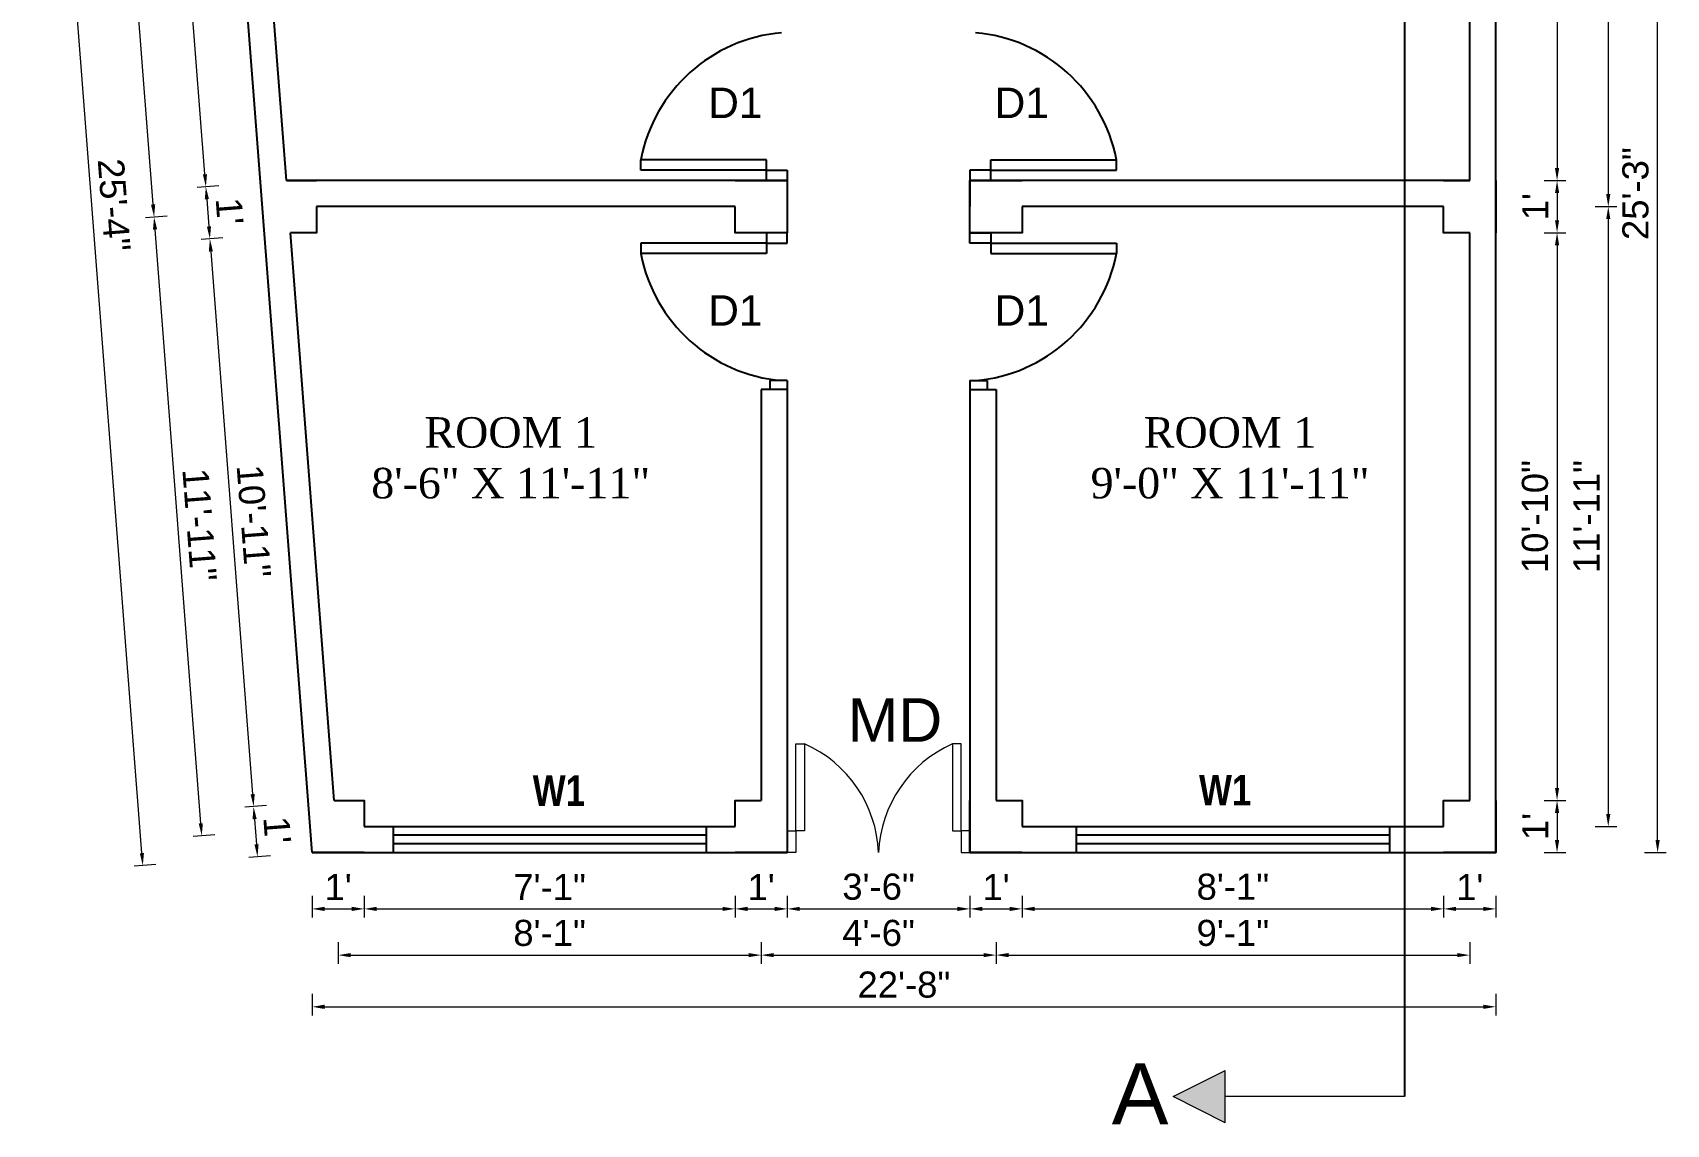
# Model space of a CAD drawing. Header units: inches. Extents: x 100101 to 119806, y -2288 to 8641.
# Drawn here: x 113789.4 to 114164.9, y 3883.1 to 4134.1 of the extents above; entities that cross this region are included whole.
import ezdxf

# ---------------------------------------------------------------- set-up
doc = ezdxf.new("R2010")
doc.units = ezdxf.units.IN
doc.header["$LTSCALE"] = 0.5
doc.header["$MEASUREMENT"] = 0
doc.header["$PDMODE"] = 66
doc.layers.add('DIMENSION', color=5, linetype='Continuous')
for name, color, linetype, lineweight in [('steps', 253, 'Continuous', 20), ('Toilet', 7, 'Continuous', 25), ('truss', 1, 'Continuous', 25)]:
    doc.layers.add(name, color=color, linetype=linetype, lineweight=lineweight)
doc.styles.add('Lettring Text', font='arial.ttf')
doc.styles.get("Standard").update_dxf_attribs({"font": 'arial.ttf'})
doc.dimstyles.new('Copy of Standard', dxfattribs={"dimtxt": 6, "dimasz": 2.875, "dimexe": 2, "dimexo": 4, "dimgap": 2, "dimtad": 1, "dimdec": 0, "dimrnd": 1, "dimzin": 0, "dimdsep": 46, "dimlunit": 4, "dimtxsty": 'Lettring Text', "dimcen": 0.1, "dimclrd": 7, "dimclre": 7, "dimclrt": 7, "dimazin": 0, "dimtfac": 0.645, "dimtdec": 0, "dimtmove": 1, "dimatfit": 0, "dimfxl": 3, "dimfxlon": 1, "dimtfillclr": 256, "dimtolj": 1, "dimtzin": 0, "dimlwd": -1, "dimlwe": -1, "dimarcsym": 2})

# ---------------------------------------------------------------- blocks, each defined once
blk = doc.blocks.new('*D841')
at = {"layer": 'Defpoints', "color": 0, "transparency": 16777216}
for p in [(114125.75, 4236.55), (114125.75, 4100.05), (114139.83, 4100.05)]:
    blk.add_point(p, dxfattribs=at)
at = {"layer": 'steps', "color": 7, "transparency": 16777216}
for p, q in [((114136.83, 4236.55), (114141.83, 4236.55)), ((114139.83, 4233.68), (114139.83, 4102.93)), ((114136.83, 4100.05), (114141.83, 4100.05))]:
    blk.add_line(p, q, dxfattribs=at)
for points in [[(114139.35, 4233.68), (114140.31, 4233.68), (114139.83, 4236.55)], [(114139.35, 4102.93), (114140.31, 4102.93), (114139.83, 4100.05)]]:
    blk.add_solid(points, dxfattribs=at)
at = {"layer": 'steps', "color": 7, "transparency": 16777216, "insert": (114134.82, 4168.3), "char_height": 6, "attachment_point": 5, "rotation": 90, "style": 'Lettring Text'}
blk.add_mtext('\\A1;11\'-4"', dxfattribs=at)
blk = doc.blocks.new('*D842')
at = {"layer": 'Defpoints', "color": 0, "transparency": 16777216}
for p in [(114125.75, 4100.05), (114119.75, 4088.05), (114139.83, 4088.05)]:
    blk.add_point(p, dxfattribs=at)
at = {"layer": 'steps', "color": 7, "transparency": 16777216}
for p, q in [((114136.83, 4100.05), (114141.83, 4100.05)), ((114139.83, 4097.18), (114139.83, 4090.93)), ((114136.83, 4088.05), (114141.83, 4088.05))]:
    blk.add_line(p, q, dxfattribs=at)
for points in [[(114139.35, 4097.18), (114140.31, 4097.18), (114139.83, 4100.05)], [(114139.35, 4090.93), (114140.31, 4090.93), (114139.83, 4088.05)]]:
    blk.add_solid(points, dxfattribs=at)
at = {"layer": 'steps', "color": 7, "transparency": 16777216, "insert": (114134.82, 4094.05), "char_height": 6, "attachment_point": 5, "rotation": 90, "style": 'Lettring Text'}
blk.add_mtext("\\A1;1'", dxfattribs=at)
blk = doc.blocks.new('*D843')
at = {"layer": 'Defpoints', "color": 0, "transparency": 16777216}
for p in [(114119.75, 4088.05), (114125.75, 3957.55), (114139.83, 3957.55)]:
    blk.add_point(p, dxfattribs=at)
at = {"layer": 'steps', "color": 7, "transparency": 16777216}
for p, q in [((114136.83, 4088.05), (114141.83, 4088.05)), ((114139.83, 4085.18), (114139.83, 3960.43)), ((114136.83, 3957.55), (114141.83, 3957.55))]:
    blk.add_line(p, q, dxfattribs=at)
for points in [[(114139.35, 4085.18), (114140.31, 4085.18), (114139.83, 4088.05)], [(114139.35, 3960.43), (114140.31, 3960.43), (114139.83, 3957.55)]]:
    blk.add_solid(points, dxfattribs=at)
at = {"layer": 'steps', "color": 7, "transparency": 16777216, "insert": (114134.77, 4022.8), "char_height": 6, "attachment_point": 5, "rotation": 90, "style": 'Lettring Text'}
blk.add_mtext('\\A1;10\'-10"', dxfattribs=at)
blk = doc.blocks.new('*D844')
at = {"layer": 'Defpoints', "color": 0, "transparency": 16777216}
for p in [(114125.75, 3957.55), (114125.75, 3945.55), (114139.83, 3945.55)]:
    blk.add_point(p, dxfattribs=at)
at = {"layer": 'steps', "color": 7, "transparency": 16777216}
for p, q in [((114136.83, 3957.55), (114141.83, 3957.55)), ((114139.83, 3954.68), (114139.83, 3948.43)), ((114136.83, 3945.55), (114141.83, 3945.55))]:
    blk.add_line(p, q, dxfattribs=at)
for points in [[(114139.35, 3954.68), (114140.31, 3954.68), (114139.83, 3957.55)], [(114139.35, 3948.43), (114140.31, 3948.43), (114139.83, 3945.55)]]:
    blk.add_solid(points, dxfattribs=at)
at = {"layer": 'steps', "color": 7, "transparency": 16777216, "insert": (114134.82, 3951.55), "char_height": 6, "attachment_point": 5, "rotation": 90, "style": 'Lettring Text'}
blk.add_mtext("\\A1;1'", dxfattribs=at)
blk = doc.blocks.new('*D845')
at = {"layer": 'Defpoints', "color": 0, "transparency": 16777216}
for p in [(114139.83, 4242.55), (114139.83, 4094.05), (114151.6, 4094.05)]:
    blk.add_point(p, dxfattribs=at)
at = {"layer": 'steps', "color": 7, "transparency": 16777216}
for p, q in [((114148.6, 4242.55), (114153.6, 4242.55)), ((114151.6, 4239.68), (114151.6, 4096.93)), ((114148.6, 4094.05), (114153.6, 4094.05))]:
    blk.add_line(p, q, dxfattribs=at)
for points in [[(114151.12, 4239.68), (114152.08, 4239.68), (114151.6, 4242.55)], [(114151.12, 4096.93), (114152.08, 4096.93), (114151.6, 4094.05)]]:
    blk.add_solid(points, dxfattribs=at)
at = {"layer": 'steps', "color": 7, "transparency": 16777216, "insert": (114146.59, 4168.3), "char_height": 6, "attachment_point": 5, "rotation": 90, "style": 'Lettring Text'}
blk.add_mtext('\\A1;12\'-4"', dxfattribs=at)
blk = doc.blocks.new('*D846')
at = {"layer": 'Defpoints', "color": 0, "transparency": 16777216}
for p in [(114139.83, 4094.05), (114139.83, 3951.55), (114151.6, 3951.55)]:
    blk.add_point(p, dxfattribs=at)
at = {"layer": 'steps', "color": 7, "transparency": 16777216}
for p, q in [((114148.6, 4094.05), (114153.6, 4094.05)), ((114151.6, 4091.18), (114151.6, 3954.43)), ((114148.6, 3951.55), (114153.6, 3951.55))]:
    blk.add_line(p, q, dxfattribs=at)
for points in [[(114151.12, 4091.18), (114152.08, 4091.18), (114151.6, 4094.05)], [(114151.12, 3954.43), (114152.08, 3954.43), (114151.6, 3951.55)]]:
    blk.add_solid(points, dxfattribs=at)
at = {"layer": 'steps', "color": 7, "transparency": 16777216, "insert": (114146.59, 4022.8), "char_height": 6, "attachment_point": 5, "rotation": 90, "style": 'Lettring Text'}
blk.add_mtext('\\A1;11\'-11"', dxfattribs=at)
blk = doc.blocks.new('*D847')
at = {"layer": 'Defpoints', "color": 0, "transparency": 16777216}
for p in [(114125.75, 4248.55), (114162.95, 4248.55), (114125.75, 3945.55)]:
    blk.add_point(p, dxfattribs=at)
at = {"layer": 'steps', "color": 7, "transparency": 16777216}
for p, q in [((114159.95, 4248.55), (114164.95, 4248.55)), ((114162.95, 3948.43), (114162.95, 4245.68)), ((114159.95, 3945.55), (114164.95, 3945.55))]:
    blk.add_line(p, q, dxfattribs=at)
for points in [[(114162.47, 4245.68), (114163.43, 4245.68), (114162.95, 4248.55)], [(114162.47, 3948.43), (114163.43, 3948.43), (114162.95, 3945.55)]]:
    blk.add_solid(points, dxfattribs=at)
at = {"layer": 'steps', "color": 7, "transparency": 16777216, "insert": (114157.88, 4097.05), "char_height": 6, "attachment_point": 5, "rotation": 90, "style": 'Lettring Text'}
blk.add_mtext('\\A1;25\'-3"', dxfattribs=at)
blk = doc.blocks.new('*D848')
at = {"layer": 'Defpoints', "color": 0, "transparency": 16777216}
for p in [(113853.6, 3945.55), (113865.6, 3945.55), (113865.6, 3932.61)]:
    blk.add_point(p, dxfattribs=at)
at = {"layer": 'steps', "color": 7, "transparency": 16777216}
for p, q in [((113853.6, 3935.61), (113853.6, 3930.61)), ((113856.47, 3932.61), (113862.72, 3932.61)), ((113865.6, 3935.61), (113865.6, 3930.61))]:
    blk.add_line(p, q, dxfattribs=at)
for points in [[(113856.47, 3933.09), (113856.47, 3932.13), (113853.6, 3932.61)], [(113862.72, 3933.09), (113862.72, 3932.13), (113865.6, 3932.61)]]:
    blk.add_solid(points, dxfattribs=at)
at = {"layer": 'steps', "color": 7, "transparency": 16777216, "insert": (113859.6, 3937.62), "char_height": 6, "attachment_point": 5, "style": 'Lettring Text'}
blk.add_mtext("\\A1;1'", dxfattribs=at)
blk = doc.blocks.new('*D849')
at = {"layer": 'Defpoints', "color": 0, "transparency": 16777216}
for p in [(113950.85, 3951.55), (113865.6, 3945.55), (113950.85, 3932.61)]:
    blk.add_point(p, dxfattribs=at)
at = {"layer": 'steps', "color": 7, "transparency": 16777216}
for p, q in [((113865.6, 3935.61), (113865.6, 3930.61)), ((113868.47, 3932.61), (113947.98, 3932.61)), ((113950.85, 3935.61), (113950.85, 3930.61))]:
    blk.add_line(p, q, dxfattribs=at)
for points in [[(113868.47, 3933.09), (113868.47, 3932.13), (113865.6, 3932.61)], [(113947.98, 3933.09), (113947.98, 3932.13), (113950.85, 3932.61)]]:
    blk.add_solid(points, dxfattribs=at)
at = {"layer": 'steps', "color": 7, "transparency": 16777216, "insert": (113908.22, 3937.62), "char_height": 6, "attachment_point": 5, "style": 'Lettring Text'}
blk.add_mtext('\\A1;7\'-1"', dxfattribs=at)
blk = doc.blocks.new('*D850')
at = {"layer": 'Defpoints', "color": 0, "transparency": 16777216}
for p in [(113950.85, 3951.55), (113962.85, 3945.55), (113962.85, 3932.61)]:
    blk.add_point(p, dxfattribs=at)
at = {"layer": 'steps', "color": 7, "transparency": 16777216}
for p, q in [((113950.85, 3935.61), (113950.85, 3930.61)), ((113953.73, 3932.61), (113959.98, 3932.61)), ((113962.85, 3935.61), (113962.85, 3930.61))]:
    blk.add_line(p, q, dxfattribs=at)
for points in [[(113953.73, 3933.09), (113953.73, 3932.13), (113950.85, 3932.61)], [(113959.98, 3933.09), (113959.98, 3932.13), (113962.85, 3932.61)]]:
    blk.add_solid(points, dxfattribs=at)
at = {"layer": 'steps', "color": 7, "transparency": 16777216, "insert": (113956.85, 3937.62), "char_height": 6, "attachment_point": 5, "style": 'Lettring Text'}
blk.add_mtext("\\A1;1'", dxfattribs=at)
blk = doc.blocks.new('*D851')
at = {"layer": 'Defpoints', "color": 0, "transparency": 16777216}
for p in [(113962.85, 3945.55), (114004.85, 3945.55), (114004.85, 3932.61)]:
    blk.add_point(p, dxfattribs=at)
at = {"layer": 'steps', "color": 7, "transparency": 16777216}
for p, q in [((113962.85, 3935.61), (113962.85, 3930.61)), ((113965.73, 3932.61), (114001.98, 3932.61)), ((114004.85, 3935.61), (114004.85, 3930.61))]:
    blk.add_line(p, q, dxfattribs=at)
for points in [[(113965.73, 3933.09), (113965.73, 3932.13), (113962.85, 3932.61)], [(114001.98, 3933.09), (114001.98, 3932.13), (114004.85, 3932.61)]]:
    blk.add_solid(points, dxfattribs=at)
at = {"layer": 'steps', "color": 7, "transparency": 16777216, "insert": (113983.85, 3937.68), "char_height": 6, "attachment_point": 5, "style": 'Lettring Text'}
blk.add_mtext('\\A1;3\'-6"', dxfattribs=at)
blk = doc.blocks.new('*D852')
at = {"layer": 'Defpoints', "color": 0, "transparency": 16777216}
for p in [(114016.85, 3951.55), (114004.85, 3945.55), (114016.85, 3932.61)]:
    blk.add_point(p, dxfattribs=at)
at = {"layer": 'steps', "color": 7, "transparency": 16777216}
for p, q in [((114004.85, 3935.61), (114004.85, 3930.61)), ((114007.73, 3932.61), (114013.98, 3932.61)), ((114016.85, 3935.61), (114016.85, 3930.61))]:
    blk.add_line(p, q, dxfattribs=at)
for points in [[(114007.73, 3933.09), (114007.73, 3932.13), (114004.85, 3932.61)], [(114013.98, 3933.09), (114013.98, 3932.13), (114016.85, 3932.61)]]:
    blk.add_solid(points, dxfattribs=at)
at = {"layer": 'steps', "color": 7, "transparency": 16777216, "insert": (114010.85, 3937.62), "char_height": 6, "attachment_point": 5, "style": 'Lettring Text'}
blk.add_mtext("\\A1;1'", dxfattribs=at)
blk = doc.blocks.new('*D853')
at = {"layer": 'Defpoints', "color": 0, "transparency": 16777216}
for p in [(114016.85, 3951.55), (114113.75, 3951.55), (114113.75, 3932.61)]:
    blk.add_point(p, dxfattribs=at)
at = {"layer": 'steps', "color": 7, "transparency": 16777216}
for p, q in [((114016.85, 3935.61), (114016.85, 3930.61)), ((114019.73, 3932.61), (114110.88, 3932.61)), ((114113.75, 3935.61), (114113.75, 3930.61))]:
    blk.add_line(p, q, dxfattribs=at)
for points in [[(114019.73, 3933.09), (114019.73, 3932.13), (114016.85, 3932.61)], [(114110.88, 3933.09), (114110.88, 3932.13), (114113.75, 3932.61)]]:
    blk.add_solid(points, dxfattribs=at)
at = {"layer": 'steps', "color": 7, "transparency": 16777216, "insert": (114065.3, 3937.68), "char_height": 6, "attachment_point": 5, "style": 'Lettring Text'}
blk.add_mtext('\\A1;8\'-1"', dxfattribs=at)
blk = doc.blocks.new('*D854')
at = {"layer": 'Defpoints', "color": 0, "transparency": 16777216}
for p in [(114113.75, 3951.55), (114125.75, 3945.55), (114125.75, 3932.61)]:
    blk.add_point(p, dxfattribs=at)
at = {"layer": 'steps', "color": 7, "transparency": 16777216}
for p, q in [((114113.75, 3935.61), (114113.75, 3930.61)), ((114116.63, 3932.61), (114122.88, 3932.61)), ((114125.75, 3935.61), (114125.75, 3930.61))]:
    blk.add_line(p, q, dxfattribs=at)
for points in [[(114116.63, 3933.09), (114116.63, 3932.13), (114113.75, 3932.61)], [(114122.88, 3933.09), (114122.88, 3932.13), (114125.75, 3932.61)]]:
    blk.add_solid(points, dxfattribs=at)
at = {"layer": 'steps', "color": 7, "transparency": 16777216, "insert": (114119.75, 3937.62), "char_height": 6, "attachment_point": 5, "style": 'Lettring Text'}
blk.add_mtext("\\A1;1'", dxfattribs=at)
blk = doc.blocks.new('*D855')
at = {"layer": 'Defpoints', "color": 0, "transparency": 16777216}
for p in [(113859.6, 3932.61), (113956.85, 3932.61), (113956.85, 3921.98)]:
    blk.add_point(p, dxfattribs=at)
at = {"layer": 'steps', "color": 7, "transparency": 16777216}
for p, q in [((113859.6, 3924.98), (113859.6, 3919.98)), ((113956.85, 3924.98), (113956.85, 3919.98)), ((113862.47, 3921.98), (113953.98, 3921.98))]:
    blk.add_line(p, q, dxfattribs=at)
for points in [[(113862.47, 3922.46), (113862.47, 3921.51), (113859.6, 3921.98)], [(113953.98, 3922.46), (113953.98, 3921.51), (113956.85, 3921.98)]]:
    blk.add_solid(points, dxfattribs=at)
at = {"layer": 'steps', "color": 7, "transparency": 16777216, "insert": (113908.22, 3927.05), "char_height": 6, "attachment_point": 5, "style": 'Lettring Text'}
blk.add_mtext('\\A1;8\'-1"', dxfattribs=at)
blk = doc.blocks.new('*D856')
at = {"layer": 'Defpoints', "color": 0, "transparency": 16777216}
for p in [(113956.85, 3932.61), (114010.85, 3932.61), (114010.85, 3921.98)]:
    blk.add_point(p, dxfattribs=at)
at = {"layer": 'steps', "color": 7, "transparency": 16777216}
for p, q in [((113956.85, 3924.98), (113956.85, 3919.98)), ((114010.85, 3924.98), (114010.85, 3919.98)), ((113959.73, 3921.98), (114007.98, 3921.98))]:
    blk.add_line(p, q, dxfattribs=at)
for points in [[(113959.73, 3922.46), (113959.73, 3921.51), (113956.85, 3921.98)], [(114007.98, 3922.46), (114007.98, 3921.51), (114010.85, 3921.98)]]:
    blk.add_solid(points, dxfattribs=at)
at = {"layer": 'steps', "color": 7, "transparency": 16777216, "insert": (113983.85, 3927.05), "char_height": 6, "attachment_point": 5, "style": 'Lettring Text'}
blk.add_mtext('\\A1;4\'-6"', dxfattribs=at)
blk = doc.blocks.new('*D857')
at = {"layer": 'Defpoints', "color": 0, "transparency": 16777216}
for p in [(114010.85, 3932.61), (114119.75, 3932.61), (114119.75, 3921.98)]:
    blk.add_point(p, dxfattribs=at)
at = {"layer": 'steps', "color": 7, "transparency": 16777216}
for p, q in [((114010.85, 3924.98), (114010.85, 3919.98)), ((114119.75, 3924.98), (114119.75, 3919.98)), ((114013.73, 3921.98), (114116.88, 3921.98))]:
    blk.add_line(p, q, dxfattribs=at)
for points in [[(114013.73, 3922.46), (114013.73, 3921.51), (114010.85, 3921.98)], [(114116.88, 3922.46), (114116.88, 3921.51), (114119.75, 3921.98)]]:
    blk.add_solid(points, dxfattribs=at)
at = {"layer": 'steps', "color": 7, "transparency": 16777216, "insert": (114065.3, 3927.05), "char_height": 6, "attachment_point": 5, "style": 'Lettring Text'}
blk.add_mtext('\\A1;9\'-1"', dxfattribs=at)
blk = doc.blocks.new('*D858')
at = {"layer": 'Defpoints', "color": 0, "transparency": 16777216}
for p in [(113853.6, 3945.55), (114125.75, 3945.55), (114125.75, 3910.1)]:
    blk.add_point(p, dxfattribs=at)
at = {"layer": 'steps', "color": 7, "transparency": 16777216}
for p, q in [((113853.6, 3913.1), (113853.6, 3908.1)), ((113856.47, 3910.1), (114122.88, 3910.1)), ((114125.75, 3913.1), (114125.75, 3908.1))]:
    blk.add_line(p, q, dxfattribs=at)
for points in [[(113856.47, 3910.58), (113856.47, 3909.62), (113853.6, 3910.1)], [(114122.88, 3910.58), (114122.88, 3909.62), (114125.75, 3910.1)]]:
    blk.add_solid(points, dxfattribs=at)
at = {"layer": 'steps', "color": 7, "transparency": 16777216, "insert": (113989.68, 3915.17), "char_height": 6, "attachment_point": 5, "style": 'Lettring Text'}
blk.add_mtext('\\A1;22\'-8"', dxfattribs=at)
blk = doc.blocks.new('*D859')
at = {"layer": 'Defpoints', "color": 0, "transparency": 16777216}
for p in [(113837.2, 4236.55), (113818.69, 4235.12), (113847.72, 4100.05)]:
    blk.add_point(p, dxfattribs=at)
at = {"layer": 'steps', "color": 7, "transparency": 16777216}
for p, q in [((113821.68, 4235.35), (113816.69, 4234.97)), ((113828.98, 4101.49), (113818.91, 4232.26)), ((113832.19, 4098.85), (113827.21, 4098.47))]:
    blk.add_line(p, q, dxfattribs=at)
for points in [[(113819.39, 4232.29), (113818.43, 4232.22), (113818.69, 4235.12)], [(113829.46, 4101.53), (113828.5, 4101.45), (113829.2, 4098.62)]]:
    blk.add_solid(points, dxfattribs=at)
at = {"layer": 'steps', "color": 7, "transparency": 16777216, "insert": (113828.99, 4167.26), "char_height": 6, "attachment_point": 5, "rotation": 274.4035, "style": 'Lettring Text'}
blk.add_mtext('\\A1;11\'-5"', dxfattribs=at)
blk = doc.blocks.new('*D861')
at = {"layer": 'Defpoints', "color": 0, "transparency": 16777216}
for p in [(113847.72, 4100.05), (113830.12, 4086.62), (113848.64, 4088.05)]:
    blk.add_point(p, dxfattribs=at)
at = {"layer": 'steps', "color": 7, "transparency": 16777216}
for p, q in [((113832.19, 4098.85), (113827.21, 4098.47)), ((113829.42, 4095.76), (113829.9, 4089.49)), ((113833.12, 4086.85), (113828.13, 4086.47))]:
    blk.add_line(p, q, dxfattribs=at)
for points in [[(113829.9, 4095.79), (113828.94, 4095.72), (113829.2, 4098.62)], [(113830.38, 4089.53), (113829.43, 4089.45), (113830.12, 4086.62)]]:
    blk.add_solid(points, dxfattribs=at)
at = {"layer": 'steps', "color": 7, "transparency": 16777216, "insert": (113834.66, 4093.01), "char_height": 6, "attachment_point": 5, "rotation": 274.4035, "style": 'Lettring Text'}
blk.add_mtext("\\A1;1'", dxfattribs=at)
blk = doc.blocks.new('*D862')
at = {"layer": 'Defpoints', "color": 0, "transparency": 16777216}
for p in [(113848.64, 4088.05), (113840.17, 3956.12), (113858.69, 3957.55)]:
    blk.add_point(p, dxfattribs=at)
at = {"layer": 'steps', "color": 7, "transparency": 16777216}
for p, q in [((113833.12, 4086.85), (113828.13, 4086.47)), ((113830.34, 4083.76), (113839.95, 3958.99)), ((113843.16, 3956.35), (113838.18, 3955.97))]:
    blk.add_line(p, q, dxfattribs=at)
for points in [[(113830.82, 4083.79), (113829.87, 4083.72), (113830.12, 4086.62)], [(113840.43, 3959.03), (113839.47, 3958.95), (113840.17, 3956.12)]]:
    blk.add_solid(points, dxfattribs=at)
at = {"layer": 'steps', "color": 7, "transparency": 16777216, "insert": (113840.2, 4021.76), "char_height": 6, "attachment_point": 5, "rotation": 274.4035, "style": 'Lettring Text'}
blk.add_mtext('\\A1;10\'-11"', dxfattribs=at)
blk = doc.blocks.new('*D863')
at = {"layer": 'Defpoints', "color": 0, "transparency": 16777216}
for p in [(113858.69, 3957.55), (113841.06, 3944.59), (113853.6, 3945.55)]:
    blk.add_point(p, dxfattribs=at)
at = {"layer": 'steps', "color": 7, "transparency": 16777216}
for p, q in [((113843.16, 3956.35), (113838.18, 3955.97)), ((113840.39, 3953.26), (113840.84, 3947.45)), ((113844.05, 3944.82), (113839.07, 3944.43))]:
    blk.add_line(p, q, dxfattribs=at)
for points in [[(113840.87, 3953.29), (113839.92, 3953.22), (113840.17, 3956.12)], [(113841.32, 3947.49), (113840.36, 3947.41), (113841.06, 3944.59)]]:
    blk.add_solid(points, dxfattribs=at)
at = {"layer": 'steps', "color": 7, "transparency": 16777216, "insert": (113845.62, 3950.74), "char_height": 6, "attachment_point": 5, "rotation": 274.4035, "style": 'Lettring Text'}
blk.add_mtext("\\A1;1'", dxfattribs=at)
blk = doc.blocks.new('*D864')
at = {"layer": 'Defpoints', "color": 0, "transparency": 16777216}
for p in [(113817.29, 4091.67), (113829.66, 4092.62), (113840.62, 3950.35)]:
    blk.add_point(p, dxfattribs=at)
at = {"layer": 'steps', "color": 7, "transparency": 16777216}
for p, q in [((113820.28, 4091.9), (113815.3, 4091.52)), ((113828.03, 3952.27), (113817.51, 4088.81)), ((113831.24, 3949.63), (113826.25, 3949.25))]:
    blk.add_line(p, q, dxfattribs=at)
for points in [[(113817.99, 4088.84), (113817.03, 4088.77), (113817.29, 4091.67)], [(113828.5, 3952.31), (113827.55, 3952.23), (113828.25, 3949.4)]]:
    blk.add_solid(points, dxfattribs=at)
at = {"layer": 'steps', "color": 7, "transparency": 16777216, "insert": (113827.77, 4020.92), "char_height": 6, "attachment_point": 5, "rotation": 274.4035, "style": 'Lettring Text'}
blk.add_mtext('\\A1;11\'-11"', dxfattribs=at)
blk = doc.blocks.new('*D865')
at = {"layer": 'Defpoints', "color": 0, "transparency": 16777216}
for p in [(113805.84, 4240.4), (113818.21, 4241.35), (113829.66, 4092.62)]:
    blk.add_point(p, dxfattribs=at)
at = {"layer": 'steps', "color": 7, "transparency": 16777216}
for p, q in [((113808.83, 4240.63), (113803.84, 4240.25)), ((113817.07, 4094.54), (113806.06, 4237.54)), ((113820.28, 4091.9), (113815.3, 4091.52))]:
    blk.add_line(p, q, dxfattribs=at)
for points in [[(113806.54, 4237.57), (113805.58, 4237.5), (113805.84, 4240.4)], [(113817.55, 4094.58), (113816.59, 4094.5), (113817.29, 4091.67)]]:
    blk.add_solid(points, dxfattribs=at)
at = {"layer": 'steps', "color": 7, "transparency": 16777216, "insert": (113816.61, 4166.43), "char_height": 6, "attachment_point": 5, "rotation": 274.4035, "style": 'Lettring Text'}
blk.add_mtext('\\A1;12\'-5"', dxfattribs=at)
blk = doc.blocks.new('*D866')
at = {"layer": 'Defpoints', "color": 0, "transparency": 16777216}
for p in [(113830.26, 4248.55), (113791.37, 4245.56), (113853.6, 3945.55)]:
    blk.add_point(p, dxfattribs=at)
at = {"layer": 'steps', "color": 7, "transparency": 16777216}
for p, q in [((113794.36, 4245.79), (113789.38, 4245.4)), ((113814.48, 3945.42), (113791.59, 4242.69)), ((113817.7, 3942.79), (113812.71, 3942.4))]:
    blk.add_line(p, q, dxfattribs=at)
for points in [[(113792.07, 4242.73), (113791.11, 4242.65), (113791.37, 4245.56)], [(113814.96, 3945.46), (113814.01, 3945.39), (113814.7, 3942.56)]]:
    blk.add_solid(points, dxfattribs=at)
at = {"layer": 'steps', "color": 7, "transparency": 16777216, "insert": (113808.09, 4094.44), "char_height": 6, "attachment_point": 5, "rotation": 274.4035, "style": 'Lettring Text'}
blk.add_mtext('\\A1;25\'-4"', dxfattribs=at)

msp = doc.modelspace()

# ---------------------------------------------------------------- hatches: boundary and pattern name
at = {"linetype": 'ByBlock', "lineweight": 5}
msp.add_hatch(color=7, dxfattribs=at).paths.add_polyline_path([(114051.56, 3889.46), (114063.56, 3883.46), (114063.56, 3895.46)])

# ---------------------------------------------------------------- linework, layer by layer
at = {"color": 7, "linetype": 'ByBlock', "lineweight": 5}
for p, q in [((114051.56, 3889.46), (114063.56, 3895.46)), ((114063.56, 3883.46), (114063.56, 3895.46)), ((114063.56, 3883.46), (114051.56, 3889.46)), ((114104.72, 3889.46), (114063.56, 3889.46))]:
    msp.add_line(p, q, dxfattribs=at)
at = {"layer": 'DIMENSION', "ltscale": 7}
for p, q in [((113958.05, 4104.85), (113929.18, 4104.85)), ((113929.18, 4102.45), (113929.18, 4104.85)), ((113958.05, 4102.45), (113929.18, 4102.45)), ((113958.05, 4102.45), (113958.05, 4104.85)), ((113958.05, 4100.05), (113958.05, 4102.45)), ((113958.05, 4102.45), (113962.85, 4102.45)), ((113962.85, 4102.45), (113962.85, 4100.05)), ((114009.65, 4102.45), (114004.85, 4102.45)), ((114004.85, 4102.45), (114004.85, 4100.05)), ((114009.65, 4104.85), (114038.53, 4104.85)), ((114009.65, 4102.45), (114009.65, 4104.85)), ((114009.65, 4102.45), (114038.53, 4102.45)), ((114009.65, 4100.05), (114009.65, 4102.45)), ((114038.53, 4102.45), (114038.53, 4104.85)), ((113962.85, 4100.05), (113958.05, 4100.05)), ((114004.85, 4100.05), (114009.65, 4100.05)), ((113958.05, 4088.05), (113958.05, 4085.65)), ((113962.85, 4088.05), (113958.05, 4088.05)), ((113962.85, 4085.65), (113962.85, 4088.05)), ((114004.85, 4085.65), (114004.85, 4088.05)), ((114004.85, 4088.05), (114009.65, 4088.05)), ((114009.65, 4088.05), (114009.65, 4085.65)), ((113958.05, 4085.65), (113929.18, 4085.65)), ((113929.18, 4085.65), (113929.18, 4083.25)), ((113958.05, 4083.25), (113929.18, 4083.25)), ((113958.05, 4085.65), (113962.85, 4085.65)), ((113958.05, 4085.65), (113958.05, 4083.25)), ((114009.65, 4085.65), (114004.85, 4085.65)), ((114009.65, 4085.65), (114038.53, 4085.65)), ((114009.65, 4085.65), (114009.65, 4083.25)), ((114009.65, 4083.25), (114038.53, 4083.25)), ((114038.53, 4085.65), (114038.53, 4083.25)), ((113962.85, 4054.05), (113958.85, 4054.05)), ((113958.85, 4054.05), (113958.85, 4052.05)), ((113962.85, 4054.05), (113962.85, 4052.05)), ((114004.85, 4054.05), (114008.85, 4054.05)), ((114004.85, 4054.05), (114004.85, 4052.05)), ((114008.85, 4054.05), (114008.85, 4052.05)), ((113962.85, 4052.05), (113958.85, 4052.05)), ((114004.85, 4052.05), (114008.85, 4052.05))]:
    msp.add_line(p, q, dxfattribs=at)
for centre, start, end in [((113964.74, 4097.96), 95.0246, 169.0343), ((114002.96, 4097.96), 10.9657, 84.9754), ((113964.74, 4090.14), 190.9657, 264.9754), ((114002.96, 4090.14), 275.0246, 349.0343)]:
    msp.add_arc(centre, 36.23, start, end, dxfattribs=at)
at = {"layer": 'steps', "color": 7, "ltscale": 0.3}
for p, q in [((113962.85, 3945.55), (113962.85, 3954.55)), ((113960.75, 3945.55), (113960.75, 3945.55))]:
    msp.add_line(p, q, dxfattribs=at)
for points in [[(113964.85, 3950.55), (113964.85, 3970.55), (113966.85, 3970.55), (113966.85, 3950.55)], [(114002.85, 3950.55), (114002.85, 3970.55), (114000.85, 3970.55), (114000.85, 3950.55)], [(113962.85, 3950.55), (113964.85, 3950.55), (113964.85, 3945.55), (113962.85, 3945.55)], [(114004.85, 3950.55), (114002.85, 3950.55), (114002.85, 3945.55), (114004.85, 3945.55)]]:
    msp.add_lwpolyline(points, close=True, dxfattribs=at)
at = {"layer": 'steps', "color": 7, "ltscale": 0.3, "true_color": 0xffffff}
for centre, start, end in [((113955.22, 3944.36), 2.3834, 66.048), ((114012.49, 3944.36), 113.952, 177.6166)]:
    msp.add_arc(centre, 28.66, start, end, dxfattribs=at)
at = {"layer": 'Toilet'}
for p, q in [((114104.72, 4308.94), (114104.72, 3889.46)), ((113853.6, 3945.55), (113830.26, 4248.55)), ((114125.75, 3945.55), (114125.75, 4248.55)), ((113847.72, 4100.05), (113837.2, 4236.55)), ((114119.75, 4100.05), (114119.75, 4236.55)), ((113962.85, 4100.05), (113847.72, 4100.05)), ((113962.85, 4100.05), (113962.85, 4094.05)), ((114119.75, 4100.05), (114004.85, 4100.05)), ((114004.85, 4100.05), (114004.85, 4094.05)), ((113950.85, 4094.05), (113854.62, 4094.05)), ((114113.75, 4094.05), (114016.85, 4094.05)), ((113858.69, 3957.55), (113848.64, 4088.05)), ((114119.75, 3957.55), (114119.75, 4088.05)), ((113956.85, 4052.05), (113956.85, 3957.55)), ((113962.85, 4052.05), (113956.85, 4052.05)), ((113962.85, 4052.05), (113962.85, 3945.55)), ((114004.85, 4052.05), (114004.85, 3945.55)), ((114004.85, 4052.05), (114010.85, 4052.05)), ((114010.85, 4052.05), (114010.85, 3957.55)), ((113865.6, 3951.55), (113950.85, 3951.55)), ((113872.22, 3951.55), (113872.22, 3945.55)), ((113944.22, 3951.55), (113944.22, 3945.55)), ((114016.85, 3951.55), (114113.75, 3951.55)), ((114029.3, 3951.55), (114029.3, 3945.55)), ((114101.3, 3951.55), (114101.3, 3945.55)), ((113944.22, 3949.55), (113872.22, 3949.55)), ((113944.22, 3947.55), (113872.22, 3947.55)), ((114101.3, 3949.55), (114029.3, 3949.55)), ((114101.3, 3947.55), (114029.3, 3947.55)), ((113853.6, 3945.55), (113962.85, 3945.55)), ((114004.85, 3945.55), (114125.75, 3945.55))]:
    msp.add_line(p, q, dxfattribs=at)
for points in [[(113847.72, 4100.05), (113854.62, 4100.05)], [(113950.85, 4100.05), (113962.85, 4100.05), (113962.85, 4088.05), (113950.85, 4088.05), (113950.85, 4094.05)], [(114016.85, 4094.05), (114016.85, 4088.05), (114004.85, 4088.05), (114004.85, 4100.05), (114016.85, 4100.05)], [(114113.75, 4100.05), (114119.75, 4100.05)], [(114125.75, 4100.05), (114125.75, 4100.05), (114125.75, 4088.05)], [(113854.62, 4094.05), (113854.62, 4088.05), (113848.64, 4088.05)], [(114119.75, 4088.05), (114113.75, 4088.05), (114113.75, 4094.05)], [(113858.69, 3957.55), (113865.6, 3957.55), (113865.6, 3951.55)], [(113962.85, 3957.55), (113962.85, 3957.55), (113962.85, 3945.55), (113950.85, 3945.55)], [(113950.85, 3951.55), (113950.85, 3957.55), (113956.85, 3957.55)], [(114016.85, 3945.55), (114016.85, 3945.55), (114004.85, 3945.55), (114004.85, 3957.55)], [(114010.85, 3957.55), (114016.85, 3957.55), (114016.85, 3951.55)], [(114113.75, 3951.55), (114113.75, 3957.55), (114119.75, 3957.55)], [(114125.75, 3957.55), (114125.75, 3957.55), (114125.75, 3945.55), (114113.75, 3945.55)], [(113865.6, 3945.55), (113865.6, 3945.55), (113853.6, 3945.55)]]:
    msp.add_lwpolyline(points, dxfattribs=at)
at = {"layer": 'truss', "ltscale": 7}
for p, q in [((113962.85, 4100.05), (113958.85, 4100.05)), ((114004.85, 4100.05), (114008.85, 4100.05)), ((113962.85, 4088.05), (113958.85, 4088.05)), ((114004.85, 4088.05), (114008.85, 4088.05))]:
    msp.add_line(p, q, dxfattribs=at)

# ---------------------------------------------------------------- texts
at = {"color": 7, "linetype": 'ByBlock', "lineweight": 5, "attachment_point": 1}
for s, insert, char_height, width in [('MD', (113976.76, 3981.04), 10, 44.1664), ('A', (114037.45, 3897.08), 14, 26.5803)]:
    msp.add_mtext(s, dxfattribs=dict(at, insert=insert, char_height=char_height, width=width))
at = {"layer": 'steps', "color": 7, "ltscale": 0.3, "char_height": 7}
for insert, attachment_point in [((113950.93, 4121.41), 2), ((114016.77, 4121.41), 2), ((113950.93, 4066.69), 8), ((114016.77, 4066.69), 8)]:
    msp.add_mtext_dynamic_manual_height_columns('{\\W1;D1}', width=18.6213, gutter_width=40, heights=[0], dxfattribs=dict(at, insert=insert, attachment_point=attachment_point))
for s, insert, width, attachment_point in [('{\\fTimes New Roman|b0|i0|c0|p18;ROOM 1\\P8\'-6" X 11\'-11"}', (113899.28, 4045.66), 65.2809, 2), ('{\\fTimes New Roman|b0|i0|c0|p18;ROOM 1\\P9\'-0" X 11\'-11"}', (114064.65, 4045.66), 64.575, 2), ('{\\fTechnic|b1|i0|c2|p2;W1}', (113910.35, 3956.29), 55.268, 8), ('{\\fTechnic|b1|i0|c2|p2;W1}', (114063.53, 3956.41), 55.268, 8)]:
    msp.add_mtext(s, dxfattribs=dict(at, insert=insert, width=width, attachment_point=attachment_point))

# ---------------------------------------------------------------- dimensions: what is measured, and where the dimension line sits
at = {"layer": 'steps'}
for p1, p2, distance, picture, middle in [((113853.6, 3945.55), (113830.26, 4248.55), 39.01, '*D866', (113808.09, 4094.44)), ((113847.72, 4100.05), (113837.2, 4236.55), 18.57, '*D859', (113828.99, 4167.26)), ((113840.62, 3950.35), (113829.66, 4092.62), 12.41, '*D864', (113827.77, 4020.92))]:
    dim = msp.add_aligned_dim(p1=p1, p2=p2, distance=distance, dimstyle='Copy of Standard', dxfattribs=at)
    dim.commit()
    dim.dimension.update_dxf_attribs({"geometry": picture, "text_midpoint": middle})
for base, p1, p2, angle, picture, middle in [((114162.95, 4248.55), (114125.75, 3945.55), (114125.75, 4248.55), 90, '*D847', (114157.88, 4097.05)), ((113805.84, 4240.4), (113829.66, 4092.62), (113818.21, 4241.35), 274.4035, '*D865', (113816.61, 4166.43)), ((114151.59904916, 4094.05031204), (114139.83306456, 4242.55031204), (114139.83306456, 4094.05031204), 90, '*D845', (114146.58677085, 4168.30031204)), ((114139.83306456, 4100.05031204), (114125.75489698, 4236.55031204), (114125.75489698, 4100.05031204), 90, '*D841', (114134.82078626, 4168.30031204)), ((113830.12, 4086.62), (113847.72, 4100.05), (113848.64, 4088.05), 274.4035, '*D861', (113834.66, 4093.01)), ((114139.83, 4088.05), (114125.75, 4100.05), (114119.75, 4088.05), 90, '*D842', (114134.82, 4094.05)), ((114151.59904916, 3951.55031204), (114139.83306456, 4094.05031204), (114139.83306456, 3951.55031204), 90, '*D846', (114146.58677085, 4022.80031204)), ((113840.17, 3956.12), (113848.64, 4088.05), (113858.69, 3957.55), 274.4035, '*D862', (113840.2, 4021.76)), ((114139.83306456, 3957.55031204), (114119.75489698, 4088.05031204), (114125.75489698, 3957.55031204), 90, '*D843', (114134.76962664, 4022.80031204)), ((113841.06, 3944.59), (113858.69, 3957.55), (113853.6, 3945.55), 274.4035, '*D863', (113845.62, 3950.74)), ((114139.83, 3945.55), (114125.75, 3957.55), (114125.75, 3945.55), 90, '*D844', (114134.82, 3951.55))]:
    dim = msp.add_linear_dim(base=base, p1=p1, p2=p2, angle=angle, dimstyle='Copy of Standard', dxfattribs=at)
    dim.commit()
    dim.dimension.update_dxf_attribs({"geometry": picture, "text_midpoint": middle})
for base, p1, p2, picture, middle in [((113950.85, 3932.61), (113865.6, 3945.55), (113950.85, 3951.55), '*D849', (113908.22, 3937.62)), ((113962.85, 3932.61), (113950.85, 3951.55), (113962.85, 3945.55), '*D850', (113956.85, 3937.62)), ((114016.85, 3932.61), (114004.85, 3945.55), (114016.85, 3951.55), '*D852', (114010.85, 3937.62)), ((114113.75, 3932.61), (114016.85, 3951.55), (114113.75, 3951.55), '*D853', (114065.3, 3937.68)), ((114125.75, 3932.61), (114113.75, 3951.55), (114125.75, 3945.55), '*D854', (114119.75, 3937.62)), ((113865.6, 3932.61), (113853.6, 3945.55), (113865.6, 3945.55), '*D848', (113859.6, 3937.62)), ((114125.75, 3910.1), (113853.6, 3945.55), (114125.75, 3945.55), '*D858', (113989.68, 3915.17)), ((114004.85, 3932.61), (113962.85, 3945.55), (114004.85, 3945.55), '*D851', (113983.85, 3937.68)), ((113956.85, 3921.98), (113859.6, 3932.61), (113956.85, 3932.61), '*D855', (113908.22, 3927.05)), ((114010.85, 3921.98), (113956.85, 3932.61), (114010.85, 3932.61), '*D856', (113983.85, 3927.05)), ((114119.75, 3921.98), (114010.85, 3932.61), (114119.75, 3932.61), '*D857', (114065.3, 3927.05))]:
    dim = msp.add_linear_dim(base=base, p1=p1, p2=p2, dimstyle='Copy of Standard', dxfattribs=at)
    dim.commit()
    dim.dimension.update_dxf_attribs({"geometry": picture, "text_midpoint": middle})

doc.saveas('drawing.dxf')
